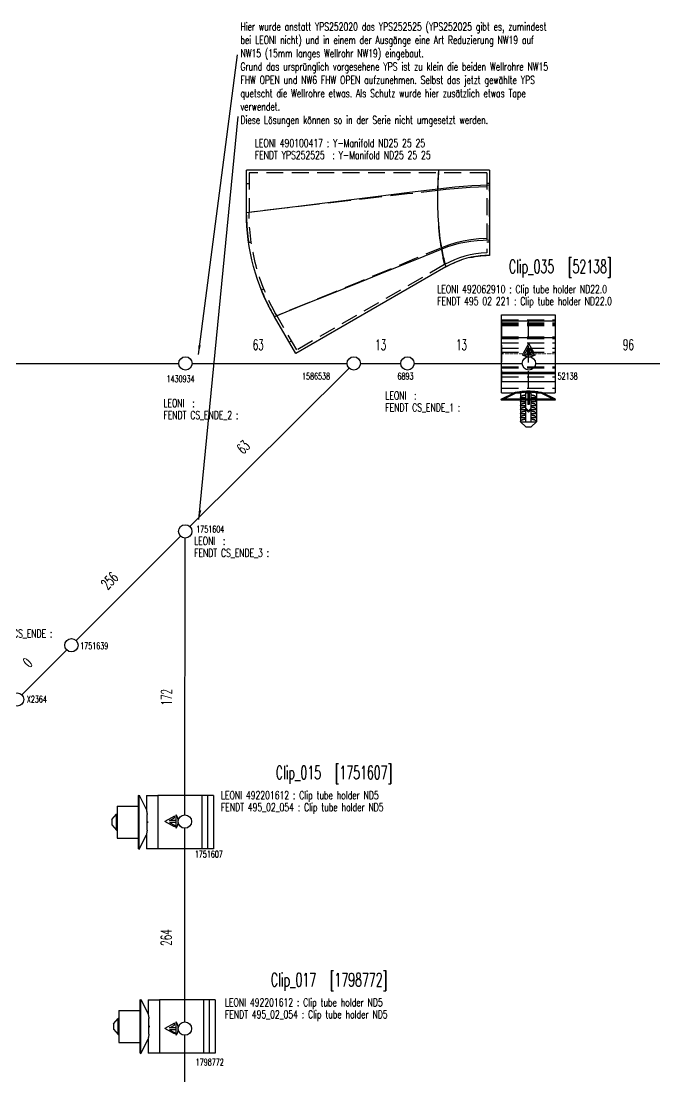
# Model space of a CAD drawing. Header units: millimetres. Extents: x -1 to 4489, y 0 to 1364.
# Drawn here: x 536.7 to 774.1, y 602.4 to 998.3 of the extents above; entities that cross this region are included whole.
import ezdxf

# ---------------------------------------------------------------- set-up
doc = ezdxf.new("R2010")
doc.units = ezdxf.units.MM
doc.linetypes.add('DOT', pattern=[0.25, 0, -0.25])
doc.linetypes.add('HIDDEN', pattern=[9.525, 6.35, -3.175])
for name, color, linetype in [('A_ACHSEN', 7, 'Continuous'), ('A_FLAECHEN', 7, 'Continuous'), ('DEFAULT_2', 8, 'HIDDEN'), ('Fendt Beschriftung', 1, 'Continuous')]:
    doc.layers.add(name, color=color, linetype=linetype)
doc.styles.add('HS-BUNDLE-DIMENSION', font='ROMANS.SHX', dxfattribs={"width": 0.6, "height": 4})
doc.styles.add('HS-COMP-DESCRIPTION', font='ROMANS.SHX', dxfattribs={"width": 0.6, "height": 5})
doc.styles.add('HS-INSULATION-LEGEND', font='ROMANS.SHX', dxfattribs={"width": 0.7, "height": 3})
doc.styles.add('HS-NODE', font='ROMANS.SHX', dxfattribs={"width": 0.7, "height": 2.5})
doc.styles.add('HS-PART-NO', font='ROMANS.SHX', dxfattribs={"width": 0.7, "height": 3})
doc.linetypes.add('NW_15_FHW_OPEN', pattern='A,0.0001,["=",Standard,S=0.4,R=0,X=0,Y=-0.2],-0.0001,["[]",Standard,S=0.3,R=0,X=-0.05,Y=-0.15],-0.2', length=0.2002)
doc.linetypes.add('NW_19_FHW_OPEN', pattern='A,0.0001,["=",Standard,S=0.4,R=0,X=0,Y=-0.2],-0.0001,["[]",Standard,S=0.3,R=0,X=-0.05,Y=-0.15],-0.2', length=0.2002)
doc.linetypes.add('NW_6_FHW_OPEN', pattern='A,0.0001,["=",Standard,S=0.4,R=0,X=0,Y=-0.2],-0.0001,["[]",Standard,S=0.3,R=0,X=-0.05,Y=-0.15],-0.2', length=0.2002)

# ---------------------------------------------------------------- blocks, each defined once
blk = doc.blocks.new('_FILLED')
at = {"color": 0, "linetype": 'ByBlock'}
blk.add_solid([(0, 0), (-1, 0.125), (-1, -0.125)], dxfattribs=at)
blk = doc.blocks.new('A$C55AF0C83')
at = {"color": 7, "linetype": 'Continuous'}
for p, q in [((18.45, 68.86), (10.45, 55)), ((74.74, 36.36), (18.45, 68.86)), ((76.24, 35.54), (74.74, 36.36)), ((77.77, 34.81), (76.24, 35.54)), ((79.35, 34.16), (77.77, 34.81)), ((80.95, 33.59), (79.35, 34.16)), ((82.58, 33.11), (80.95, 33.59)), ((84.24, 32.71), (82.58, 33.11)), ((85.91, 32.4), (84.24, 32.71)), ((87.6, 32.18), (85.91, 32.4)), ((89.3, 32.04), (87.6, 32.18)), ((91, 32), (89.3, 32.04)), ((91, 0), (91, 32)), ((0, 16), (0, 0)), ((91, 0), (0, 0))]:
    blk.add_line(p, q, dxfattribs=at)
at = {"color": 9, "linetype": 'Continuous'}
for p, q in [((21.18, 50.67), (10.45, 55)), ((31.8, 46.38), (21.18, 50.67)), ((42.31, 42.13), (31.8, 46.38)), ((52.73, 37.92), (42.31, 42.13)), ((63.04, 33.75), (52.73, 37.92)), ((74.65, 36), (74.5, 35.37)), ((74.74, 36.36), (74.65, 36)), ((73.24, 29.62), (63.04, 33.75)), ((73.72, 31.94), (73.56, 31.19)), ((73.87, 32.65), (73.72, 31.94)), ((74.02, 33.3), (73.87, 32.65)), ((74.16, 33.91), (74.02, 33.3)), ((74.29, 34.46), (74.16, 33.91)), ((74.4, 34.95), (74.29, 34.46)), ((74.5, 35.37), (74.4, 34.95)), ((73.4, 30.41), (73.24, 29.62)), ((75.3, 28.85), (73.24, 29.62)), ((73.56, 31.19), (73.4, 30.41)), ((77.42, 28.17), (75.3, 28.85)), ((79.6, 27.6), (77.42, 28.17)), ((81.83, 27.12), (79.6, 27.6)), ((84.09, 26.76), (81.83, 27.12)), ((86.38, 26.52), (84.09, 26.76)), ((88.69, 26.38), (86.38, 26.52)), ((91, 26.36), (88.69, 26.38)), ((12.25, 14.5), (0, 16)), ((24.37, 13.01), (12.25, 14.5)), ((36.38, 11.53), (24.37, 13.01)), ((48.28, 10.07), (36.38, 11.53)), ((60.06, 8.62), (48.28, 10.07)), ((71.71, 7.18), (60.06, 8.62)), ((74.88, 6.81), (71.71, 7.18)), ((71.71, 7.18), (71.75, 6.31)), ((71.75, 6.31), (71.78, 5.47)), ((71.78, 5.47), (71.81, 4.67)), ((71.81, 4.67), (71.84, 3.92)), ((78.06, 6.49), (74.88, 6.81)), ((81.25, 6.21), (78.06, 6.49)), ((84.46, 5.98), (81.25, 6.21)), ((87.72, 5.79), (84.46, 5.98)), ((91, 5.64), (87.72, 5.79)), ((71.84, 3.92), (71.87, 3.23)), ((71.87, 3.23), (71.9, 2.6)), ((71.9, 2.6), (71.92, 2.02)), ((71.92, 2.02), (71.95, 1.5)), ((71.95, 1.5), (71.98, 1.05)), ((71.98, 1.05), (72.01, 0.68)), ((72.01, 0.68), (72.04, 0.39)), ((72.04, 0.39), (72.06, 0.17)), ((72.06, 0.17), (72.09, 0.04)), ((72.09, 0.04), (72.11, 0))]:
    blk.add_line(p, q, dxfattribs=at)
at = {"color": 7, "linetype": 'Continuous'}
blk.add_arc((78, 16), 78, 150, 180, dxfattribs=at)
at = {"layer": 'A_FLAECHEN', "color": 9, "linetype": 'Continuous'}
for p, q in [((73.02, 28.42), (72.81, 27.16)), ((73.24, 29.62), (73.02, 28.42)), ((72.45, 24.47), (72.29, 23.09)), ((72.62, 25.84), (72.45, 24.47)), ((72.81, 27.16), (72.62, 25.84)), ((72.03, 20.22), (71.93, 18.75)), ((72.15, 21.67), (72.03, 20.22)), ((72.29, 23.09), (72.15, 21.67)), ((71.84, 17.26), (71.77, 15.77)), ((71.93, 18.75), (71.84, 17.26)), ((71.68, 12.81), (71.66, 11.34)), ((71.71, 14.29), (71.68, 12.81)), ((71.77, 15.77), (71.71, 14.29)), ((71.66, 11.34), (71.66, 9.91)), ((71.66, 9.91), (71.68, 8.52)), ((71.68, 8.52), (71.71, 7.18))]:
    blk.add_line(p, q, dxfattribs=at)
at = {"layer": 'A_FLAECHEN', "color": 8, "linetype": 'HIDDEN'}
blk.add_line((91, 27), (91, 5), dxfattribs=at)
at = {"layer": 'DEFAULT_2', "color": 8, "linetype": 'HIDDEN'}
for p, q in [((18.82, 67.49), (11.32, 54.5)), ((74.24, 35.49), (18.82, 67.49)), ((15.95, 64.53), (16.82, 64.03)), ((8.59, 51.58), (8.43, 51.26)), ((8.74, 51.88), (8.58, 51.57)), ((8.73, 51.86), (8.96, 52.3)), ((8.9, 52.18), (9.11, 52.58)), ((9.06, 52.49), (9.25, 52.85)), ((9.23, 52.81), (9.4, 53.13)), ((9.57, 53.44), (9.4, 53.12)), ((9.56, 53.41), (9.8, 53.85)), ((9.74, 53.75), (9.96, 54.15)), ((9.92, 54.06), (10.13, 54.44)), ((10.27, 54.69), (10.09, 54.37)), ((10.21, 54.59), (10.45, 55)), ((21.93, 50.31), (11.39, 54.62)), ((6.51, 47.2), (6.69, 47.59)), ((6.63, 47.47), (6.81, 47.88)), ((6.75, 47.75), (6.94, 48.17)), ((7.02, 48.34), (6.88, 48.04)), ((7.01, 48.32), (7.19, 48.71)), ((7.16, 48.64), (7.31, 48.98)), ((7.31, 48.98), (7.44, 49.25)), ((7.38, 49.11), (7.51, 49.39)), ((7.44, 49.25), (7.64, 49.66)), ((7.58, 49.53), (7.78, 49.95)), ((7.71, 49.82), (7.91, 50.23)), ((7.85, 50.1), (8.06, 50.52)), ((7.99, 50.39), (8.2, 50.82)), ((8.28, 50.98), (8.14, 50.68)), ((8.43, 51.28), (8.28, 50.96)), ((32.36, 46.03), (21.93, 50.31)), ((5.2, 44), (5.3, 44.27)), ((5.28, 44.22), (5.4, 44.53)), ((5.38, 44.46), (5.51, 44.79)), ((5.47, 44.71), (5.59, 45)), ((5.55, 44.9), (5.69, 45.23)), ((5.63, 45.08), (6.5, 44.58)), ((5.67, 45.2), (5.78, 45.48)), ((5.77, 45.43), (5.89, 45.74)), ((6.01, 46.01), (5.87, 45.69)), ((6, 46.01), (6.13, 46.31)), ((6.09, 46.21), (6.23, 46.55)), ((6.19, 46.44), (6.34, 46.8)), ((6.29, 46.68), (6.45, 47.05)), ((6.4, 46.94), (6.56, 47.32)), ((42.68, 41.77), (32.36, 46.03)), ((52.91, 37.54), (42.68, 41.77)), ((63.01, 33.33), (52.91, 37.54)), ((73.01, 29.15), (63.01, 33.33)), ((73.52, 31.98), (73.39, 31.31)), ((73.64, 32.59), (73.52, 31.98)), ((73.75, 33.16), (73.64, 32.59)), ((73.86, 33.69), (73.75, 33.16)), ((73.95, 34.15), (73.86, 33.69)), ((74.04, 34.55), (73.95, 34.15)), ((74.17, 35.15), (74.04, 34.55)), ((74.24, 35.49), (74.17, 35.15)), ((76.06, 34.51), (74.24, 35.49)), ((77.94, 33.65), (76.06, 34.51)), ((79.87, 32.9), (77.94, 33.65)), ((81.84, 32.28), (79.87, 32.9)), ((83.85, 31.77), (81.84, 32.28)), ((85.88, 31.39), (83.85, 31.77)), ((72.83, 28), (72.66, 26.79)), ((73.01, 29.15), (72.83, 28)), ((73.14, 29.89), (73.01, 29.15)), ((75.65, 28.15), (73.01, 29.15)), ((73.26, 30.61), (73.14, 29.89)), ((73.39, 31.31), (73.26, 30.61)), ((78.38, 27.31), (75.65, 28.15)), ((87.94, 31.14), (85.88, 31.39)), ((90, 31.01), (87.94, 31.14)), ((90, 1), (90, 31.01)), ((0.36, 23.47), (0.4, 23.91)), ((0.39, 23.78), (0.43, 24.2)), ((0.42, 24.08), (0.46, 24.48)), ((0.45, 24.37), (0.49, 24.75)), ((0.48, 24.65), (0.52, 25.01)), ((0.51, 24.91), (0.56, 25.36)), ((0.55, 25.27), (0.6, 25.69)), ((0.59, 25.61), (0.65, 26.03)), ((0.64, 25.97), (0.68, 26.28)), ((0.67, 26.23), (0.72, 26.58)), ((0.72, 26.55), (0.76, 26.86)), ((0.76, 26.85), (0.78, 27)), ((0.78, 27), (1.79, 27)), ((72.36, 24.21), (72.23, 22.89)), ((72.5, 25.52), (72.36, 24.21)), ((72.66, 26.79), (72.5, 25.52)), ((81.21, 26.64), (78.38, 27.31)), ((84.1, 26.14), (81.21, 26.64)), ((87.04, 25.83), (84.1, 26.14)), ((90, 25.71), (87.04, 25.83)), ((91, 27), (90, 27)), ((0.08, 19.56), (0.1, 19.88)), ((0.09, 19.73), (0.1, 20.04)), ((0.1, 19.89), (0.12, 20.36)), ((0.11, 20.21), (0.14, 20.67)), ((0.13, 20.53), (0.16, 20.98)), ((0.15, 20.84), (0.18, 21.28)), ((0.17, 21.15), (0.2, 21.58)), ((0.19, 21.45), (0.22, 21.88)), ((0.21, 21.75), (0.24, 22.16)), ((0.23, 22.04), (0.27, 22.45)), ((0.29, 22.69), (0.26, 22.33)), ((0.29, 22.68), (0.31, 22.96)), ((0.33, 23.14), (0.3, 22.8)), ((0.33, 23.13), (0.37, 23.6)), ((72.02, 20.15), (71.93, 18.74)), ((72.12, 21.53), (72.02, 20.15)), ((72.23, 22.89), (72.12, 21.53)), ((0.01, 16.94), (0, 16.63)), ((0, 16.63), (0, 16.31)), ((0, 16.32), (0, 16)), ((0.01, 17.26), (0.02, 17.72)), ((0.01, 16.94), (0.01, 17.41)), ((0.02, 17.89), (0.03, 18.33)), ((0.02, 17.57), (0.03, 18.03)), ((0.03, 18.23), (0.04, 18.64)), ((0.04, 18.57), (0.06, 18.95)), ((0.05, 18.9), (0.07, 19.25)), ((0.08, 19.56), (0.07, 19.23)), ((1, 1), (1, 15.93)), ((13.08, 14.45), (1, 15.88)), ((71.8, 15.89), (71.75, 14.47)), ((71.86, 17.32), (71.8, 15.89)), ((71.93, 18.74), (71.86, 17.32)), ((25.03, 13.04), (13.08, 14.45)), ((36.88, 11.66), (25.03, 13.04)), ((71.72, 13.06), (71.71, 11.66)), ((71.75, 14.47), (71.72, 13.06)), ((48.62, 10.31), (36.88, 11.66)), ((60.24, 8.98), (48.62, 10.31)), ((71.75, 7.67), (60.24, 8.98)), ((71.71, 11.66), (71.7, 10.28)), ((71.7, 10.28), (71.72, 8.95)), ((71.72, 8.95), (71.75, 7.67)), ((0, 5), (1, 5)), ((71.75, 7.67), (71.77, 6.87)), ((74.74, 7.35), (71.75, 7.67)), ((71.77, 6.87), (71.8, 6.09)), ((71.8, 6.09), (71.83, 5.35)), ((71.83, 5.35), (71.86, 4.66)), ((71.86, 4.66), (71.88, 4.01)), ((71.88, 4.01), (71.91, 3.42)), ((77.76, 7.07), (74.74, 7.35)), ((80.77, 6.83), (77.76, 7.07)), ((83.81, 6.62), (80.77, 6.83)), ((86.89, 6.46), (83.81, 6.62)), ((90, 6.32), (86.89, 6.46)), ((91, 5), (90, 5)), ((90, 1), (1, 1)), ((71.91, 3.42), (71.93, 2.88)), ((71.93, 2.88), (71.96, 2.4)), ((71.96, 2.4), (71.99, 1.99)), ((71.99, 1.99), (72.01, 1.64)), ((72.01, 1.64), (72.04, 1.36)), ((72.04, 1.36), (72.06, 1.16)), ((72.06, 1.16), (72.09, 1.04)), ((72.09, 1.04), (72.11, 1))]:
    blk.add_line(p, q, dxfattribs=at)
for centre, radius, start, end in [((78, 16), 77, 150, 180.0916), ((91, 64.52), 32.52, 240, 270)]:
    blk.add_arc(centre, radius, start, end, dxfattribs=at)
blk = doc.blocks.new('A$C6A760831')
at = {"color": 7, "linetype": 'Continuous'}
for p, q in [((0.13, 17), (0.13, 41.9)), ((0.13, 39.7), (20.13, 39.7)), ((20.13, 41.9), (20.13, 17)), ((0.13, 33.5), (20.13, 33.5)), ((0.13, 17), (20.13, 17)), ((7.13, 10), (7.13, 1.8)), ((7.15, 9.42), (7.13, 9.3)), ((9.13, 9.3), (7.13, 9.3)), ((7.15, 7.92), (7.13, 7.8)), ((7.19, 9.54), (7.15, 9.42)), ((7.19, 8.04), (7.15, 7.92)), ((7.26, 9.65), (7.19, 9.54)), ((7.26, 8.15), (7.19, 8.04)), ((7.36, 9.76), (7.26, 9.65)), ((7.36, 8.26), (7.26, 8.15)), ((7.47, 9.86), (7.36, 9.76)), ((7.47, 8.36), (7.36, 8.26)), ((7.61, 9.95), (7.47, 9.86)), ((7.61, 8.45), (7.47, 8.36)), ((7.71, 10), (7.61, 9.95)), ((7.77, 8.53), (7.61, 8.45)), ((7.94, 8.6), (7.77, 8.53)), ((8.12, 8.66), (7.94, 8.6)), ((8.31, 8.71), (8.12, 8.66)), ((8.51, 8.75), (8.31, 8.71)), ((8.72, 8.78), (8.51, 8.75)), ((8.92, 8.79), (8.72, 8.78)), ((9.13, 8.8), (8.92, 8.79)), ((9.13, 1.8), (9.13, 10)), ((9.88, 10), (9.88, 8.3)), ((10.38, 8.3), (9.88, 8.3)), ((10.38, 10), (10.38, 8.3)), ((11.13, 1.8), (11.13, 10)), ((13.13, 9.3), (11.13, 9.3)), ((11.34, 8.79), (11.13, 8.8)), ((11.55, 8.78), (11.34, 8.79)), ((11.76, 8.75), (11.55, 8.78)), ((11.95, 8.71), (11.76, 8.75)), ((12.15, 8.66), (11.95, 8.71)), ((12.33, 8.6), (12.15, 8.66)), ((12.5, 8.53), (12.33, 8.6)), ((12.66, 8.45), (12.5, 8.53)), ((12.66, 9.95), (12.56, 10)), ((12.79, 9.86), (12.66, 9.95)), ((12.79, 8.36), (12.66, 8.45)), ((12.91, 9.76), (12.79, 9.86)), ((12.91, 8.26), (12.79, 8.36)), ((13.01, 9.65), (12.91, 9.76)), ((13.01, 8.15), (12.91, 8.26)), ((13.08, 9.54), (13.01, 9.65)), ((13.08, 8.04), (13.01, 8.15)), ((13.12, 9.42), (13.08, 9.54)), ((13.12, 7.92), (13.08, 8.04)), ((13.13, 9.3), (13.12, 9.42)), ((13.13, 7.8), (13.12, 7.92)), ((13.13, 10), (13.13, 1.8)), ((9.13, 7.8), (7.13, 7.8)), ((7.15, 6.42), (7.13, 6.3)), ((9.13, 6.3), (7.13, 6.3)), ((7.15, 4.92), (7.13, 4.8)), ((9.13, 4.8), (7.13, 4.8)), ((7.19, 6.54), (7.15, 6.42)), ((7.19, 5.04), (7.15, 4.92)), ((7.26, 6.65), (7.19, 6.54)), ((7.26, 5.15), (7.19, 5.04)), ((7.36, 6.76), (7.26, 6.65)), ((7.36, 5.26), (7.26, 5.15)), ((7.47, 6.86), (7.36, 6.76)), ((7.47, 5.36), (7.36, 5.26)), ((7.61, 6.95), (7.47, 6.86)), ((7.61, 5.45), (7.47, 5.36)), ((7.77, 7.03), (7.61, 6.95)), ((7.77, 5.53), (7.61, 5.45)), ((7.77, 4.03), (7.61, 3.95)), ((7.94, 7.1), (7.77, 7.03)), ((7.94, 5.6), (7.77, 5.53)), ((7.94, 4.1), (7.77, 4.03)), ((8.12, 7.16), (7.94, 7.1)), ((8.12, 5.66), (7.94, 5.6)), ((8.12, 4.16), (7.94, 4.1)), ((8.31, 7.21), (8.12, 7.16)), ((8.31, 5.71), (8.12, 5.66)), ((8.31, 4.21), (8.12, 4.16)), ((8.51, 7.25), (8.31, 7.21)), ((8.51, 5.75), (8.31, 5.71)), ((8.51, 4.25), (8.31, 4.21)), ((8.72, 7.28), (8.51, 7.25)), ((8.72, 5.78), (8.51, 5.75)), ((8.72, 4.28), (8.51, 4.25)), ((8.92, 7.29), (8.72, 7.28)), ((8.92, 5.79), (8.72, 5.78)), ((8.92, 4.29), (8.72, 4.28)), ((9.13, 7.3), (8.92, 7.29)), ((9.13, 5.8), (8.92, 5.79)), ((9.13, 4.3), (8.92, 4.29)), ((9.13, 7), (10.13, 6)), ((10.13, 5.5), (9.13, 6.5)), ((10.13, 6), (11.13, 7)), ((11.13, 6.5), (10.13, 5.5)), ((13.13, 7.8), (11.13, 7.8)), ((11.34, 7.29), (11.13, 7.3)), ((13.13, 6.3), (11.13, 6.3)), ((11.34, 5.79), (11.13, 5.8)), ((13.13, 4.8), (11.13, 4.8)), ((11.34, 4.29), (11.13, 4.3)), ((11.55, 7.28), (11.34, 7.29)), ((11.55, 5.78), (11.34, 5.79)), ((11.55, 4.28), (11.34, 4.29)), ((11.76, 7.25), (11.55, 7.28)), ((11.76, 5.75), (11.55, 5.78)), ((11.76, 4.25), (11.55, 4.28)), ((11.95, 7.21), (11.76, 7.25)), ((11.95, 5.71), (11.76, 5.75)), ((11.95, 4.21), (11.76, 4.25)), ((12.15, 7.16), (11.95, 7.21)), ((12.15, 5.66), (11.95, 5.71)), ((12.15, 4.16), (11.95, 4.21)), ((12.33, 7.1), (12.15, 7.16)), ((12.33, 5.6), (12.15, 5.66)), ((12.33, 4.1), (12.15, 4.16)), ((12.5, 7.03), (12.33, 7.1)), ((12.5, 5.53), (12.33, 5.6)), ((12.5, 4.03), (12.33, 4.1)), ((12.66, 6.95), (12.5, 7.03)), ((12.66, 5.45), (12.5, 5.53)), ((12.66, 3.95), (12.5, 4.03)), ((12.79, 6.86), (12.66, 6.95)), ((12.79, 5.36), (12.66, 5.45)), ((12.91, 6.76), (12.79, 6.86)), ((12.91, 5.26), (12.79, 5.36)), ((13.01, 6.65), (12.91, 6.76)), ((13.01, 5.15), (12.91, 5.26)), ((13.08, 6.54), (13.01, 6.65)), ((13.08, 5.04), (13.01, 5.15)), ((13.12, 6.42), (13.08, 6.54)), ((13.12, 4.92), (13.08, 5.04)), ((13.13, 6.3), (13.12, 6.42)), ((13.13, 4.8), (13.12, 4.92)), ((7.15, 3.42), (7.13, 3.3)), ((9.13, 3.3), (7.13, 3.3)), ((7.15, 1.92), (7.13, 1.8)), ((7.13, 1.8), (13.13, 1.8)), ((7.19, 3.54), (7.15, 3.42)), ((7.19, 2.04), (7.15, 1.92)), ((7.26, 3.65), (7.19, 3.54)), ((7.26, 2.15), (7.19, 2.04)), ((7.36, 3.76), (7.26, 3.65)), ((7.36, 2.26), (7.26, 2.15)), ((7.47, 3.86), (7.36, 3.76)), ((7.47, 2.36), (7.36, 2.26)), ((7.61, 3.95), (7.47, 3.86)), ((7.61, 2.45), (7.47, 2.36)), ((7.77, 2.53), (7.61, 2.45)), ((7.94, 2.6), (7.77, 2.53)), ((8.12, 2.66), (7.94, 2.6)), ((8.31, 2.71), (8.12, 2.66)), ((8.51, 2.75), (8.31, 2.71)), ((8.72, 2.78), (8.51, 2.75)), ((8.92, 2.79), (8.72, 2.78)), ((9.13, 2.8), (8.92, 2.79)), ((13.13, 3.3), (11.13, 3.3)), ((11.34, 2.79), (11.13, 2.8)), ((11.55, 2.78), (11.34, 2.79)), ((11.76, 2.75), (11.55, 2.78)), ((11.95, 2.71), (11.76, 2.75)), ((12.15, 2.66), (11.95, 2.71)), ((12.33, 2.6), (12.15, 2.66)), ((12.5, 2.53), (12.33, 2.6)), ((12.66, 2.45), (12.5, 2.53)), ((12.79, 3.86), (12.66, 3.95)), ((12.79, 2.36), (12.66, 2.45)), ((12.91, 3.76), (12.79, 3.86)), ((12.91, 2.26), (12.79, 2.36)), ((13.01, 3.65), (12.91, 3.76)), ((13.01, 2.15), (12.91, 2.26)), ((13.08, 3.54), (13.01, 3.65)), ((13.08, 2.04), (13.01, 2.15)), ((13.12, 3.42), (13.08, 3.54)), ((13.12, 1.92), (13.08, 2.04)), ((13.13, 3.3), (13.12, 3.42)), ((13.13, 1.8), (13.12, 1.92))]:
    blk.add_line(p, q, dxfattribs=at)
at = {"color": 9, "linetype": 'Continuous'}
for p, q in [((0.13, 20.4), (20.13, 20.4)), ((0.13, 19.96), (20.13, 19.96))]:
    blk.add_line(p, q, dxfattribs=at)
at = {"layer": 'A_ACHSEN', "color": 7, "linetype": 'Continuous'}
for p, q in [((0.13, 41.9), (20.13, 41.9)), ((0.13, 12.7), (0.13, 17)), ((20.13, 17), (20.13, 12.7)), ((0, 10.27), (4.86, 12.7)), ((0.13, 12.7), (4.86, 12.7)), ((4.86, 12.7), (4.89, 12.7)), ((4.89, 12.7), (4.95, 12.72)), ((4.95, 12.72), (5.2, 12.77)), ((5.2, 12.77), (5.37, 12.8)), ((5.37, 12.8), (5.58, 12.84)), ((5.58, 12.84), (5.81, 12.88)), ((5.81, 12.88), (6.07, 12.93)), ((6.07, 12.93), (6.35, 12.97)), ((6.35, 12.97), (6.65, 13.02)), ((6.65, 13.02), (6.97, 13.07)), ((6.97, 13.07), (7.31, 13.11)), ((7.31, 13.11), (7.66, 13.15)), ((7.66, 13.15), (8.02, 13.19)), ((8.02, 13.19), (8.39, 13.22)), ((8.39, 13.22), (8.75, 13.24)), ((8.75, 13.24), (9.1, 13.26)), ((9.1, 13.26), (9.45, 13.28)), ((9.45, 13.28), (9.79, 13.28)), ((9.79, 13.28), (10.13, 13.29)), ((10.13, 13.29), (10.47, 13.28)), ((10.47, 13.28), (10.82, 13.28)), ((10.82, 13.28), (11.16, 13.26)), ((11.16, 13.26), (11.52, 13.24)), ((11.52, 13.24), (11.88, 13.22)), ((11.88, 13.22), (12.25, 13.19)), ((12.25, 13.19), (12.61, 13.15)), ((12.61, 13.15), (12.96, 13.11)), ((12.96, 13.11), (13.3, 13.07)), ((13.3, 13.07), (13.62, 13.02)), ((13.62, 13.02), (13.92, 12.97)), ((13.92, 12.97), (14.2, 12.93)), ((14.2, 12.93), (14.46, 12.88)), ((14.46, 12.88), (14.69, 12.84)), ((14.69, 12.84), (14.9, 12.8)), ((14.9, 12.8), (15.07, 12.77)), ((15.07, 12.77), (15.32, 12.72)), ((15.32, 12.72), (15.38, 12.7)), ((15.38, 12.7), (15.4, 12.7)), ((15.4, 12.7), (20.13, 12.7)), ((20.27, 10.27), (15.4, 12.7)), ((20.27, 10.27), (0, 10.27)), ((0.13, 10), (0, 10.27)), ((20.13, 10), (0.13, 10)), ((20.13, 10), (20.27, 10.27)), ((9.13, 0), (7.13, 1.8)), ((11.13, 0), (13.13, 1.8)), ((9.13, 0), (11.13, 0))]:
    blk.add_line(p, q, dxfattribs=at)
at = {"layer": 'A_ACHSEN', "color": 8, "linetype": 'HIDDEN'}
for p, q in [((0.13, 40.1), (20.13, 40.1)), ((0.13, 40.1), (0.13, 17)), ((20.13, 40.1), (20.13, 17)), ((0.13, 39), (20.13, 39)), ((0.13, 33.73), (20.13, 33.73)), ((0.13, 31.5), (20.13, 31.5)), ((0.13, 29.5), (20.13, 29.5)), ((0.13, 28), (20.13, 28)), ((0.13, 10), (5.53, 12.7)), ((4.89, 12.7), (4.86, 12.7)), ((4.95, 12.72), (4.89, 12.7)), ((5.2, 12.77), (5.06, 12.74)), ((5.37, 12.8), (5.2, 12.77)), ((5.58, 12.84), (5.37, 12.8)), ((5.53, 12.7), (7.13, 12.7)), ((5.55, 12.7), (5.53, 12.7)), ((5.55, 12.7), (5.59, 12.71)), ((5.59, 12.71), (5.55, 12.7)), ((5.81, 12.88), (5.58, 12.84)), ((5.74, 12.74), (5.59, 12.71)), ((5.66, 12.72), (5.83, 12.76)), ((6.07, 12.93), (5.81, 12.88)), ((5.83, 12.76), (6.03, 12.79)), ((6.03, 12.79), (6.25, 12.83)), ((6.35, 12.97), (6.07, 12.93)), ((6.49, 12.87), (6.25, 12.83)), ((6.37, 12.85), (6.49, 12.87)), ((6.74, 12.91), (6.49, 12.87)), ((6.61, 12.89), (6.49, 12.87)), ((6.61, 12.89), (6.74, 12.91)), ((6.65, 13.02), (6.65, 13.02)), ((6.87, 12.93), (6.74, 12.91)), ((6.74, 12.91), (6.87, 12.93)), ((7, 12.94), (6.87, 12.93)), ((6.87, 12.93), (7, 12.94)), ((7.31, 13.11), (6.97, 13.07)), ((6.97, 13.07), (6.97, 13.07)), ((7.14, 12.96), (7, 12.94)), ((7, 12.94), (7.14, 12.96)), ((7.13, 12.73), (7.14, 12.75)), ((7.14, 12.75), (7.13, 12.73)), ((7.13, 12.73), (7.13, 10.8)), ((7.28, 12.98), (7.14, 12.96)), ((7.14, 12.96), (7.28, 12.98)), ((7.14, 12.75), (7.17, 12.77)), ((7.17, 12.77), (7.14, 12.75)), ((7.17, 12.77), (7.22, 12.78)), ((7.22, 12.78), (7.17, 12.77)), ((7.22, 12.78), (7.28, 12.8)), ((7.28, 12.8), (7.22, 12.78)), ((7.43, 13), (7.28, 12.98)), ((7.28, 12.98), (7.43, 13)), ((7.28, 12.8), (7.36, 12.83)), ((7.36, 12.83), (7.28, 12.8)), ((7.36, 12.83), (7.45, 12.85)), ((7.45, 12.85), (7.36, 12.83)), ((12.84, 13), (7.43, 13)), ((7.45, 12.85), (7.57, 12.87)), ((7.57, 12.87), (7.45, 12.85)), ((7.57, 12.87), (7.69, 12.9)), ((7.69, 12.9), (7.57, 12.87)), ((8.02, 13.19), (7.66, 13.15)), ((7.69, 12.9), (7.83, 12.92)), ((7.83, 12.92), (7.69, 12.9)), ((7.83, 12.92), (7.98, 12.94)), ((7.98, 12.94), (7.83, 12.92)), ((7.98, 12.94), (8.14, 12.96)), ((8.14, 12.96), (7.98, 12.94)), ((8.39, 13.22), (8.02, 13.19)), ((8.14, 12.96), (8.31, 12.98)), ((8.31, 12.98), (8.14, 12.96)), ((8.31, 12.98), (8.48, 12.99)), ((8.48, 12.99), (8.31, 12.98)), ((8.75, 13.24), (8.39, 13.22)), ((8.48, 12.99), (8.67, 13)), ((8.67, 13), (8.48, 12.99)), ((9.1, 13.26), (8.75, 13.24)), ((9.45, 13.28), (9.1, 13.26)), ((9.13, 12.7), (9.13, 13)), ((9.13, 12.7), (9.88, 12.7)), ((9.79, 13.28), (9.45, 13.28)), ((10.13, 13.29), (9.79, 13.28)), ((9.88, 12.7), (9.88, 13)), ((10.47, 13.28), (10.13, 13.29)), ((10.38, 12.7), (10.38, 13)), ((10.38, 12.7), (11.13, 12.7)), ((10.82, 13.28), (10.47, 13.28)), ((11.16, 13.26), (10.82, 13.28)), ((11.13, 12.7), (11.13, 13)), ((11.52, 13.24), (11.16, 13.26)), ((11.88, 13.22), (11.52, 13.24)), ((11.78, 12.99), (11.6, 13)), ((11.6, 13), (11.78, 12.99)), ((11.96, 12.98), (11.78, 12.99)), ((11.78, 12.99), (11.96, 12.98)), ((12.25, 13.19), (11.88, 13.22)), ((12.13, 12.96), (11.96, 12.98)), ((11.96, 12.98), (12.13, 12.96)), ((12.29, 12.94), (12.13, 12.96)), ((12.13, 12.96), (12.29, 12.94)), ((12.61, 13.15), (12.25, 13.19)), ((12.44, 12.92), (12.29, 12.94)), ((12.29, 12.94), (12.44, 12.92)), ((12.58, 12.9), (12.44, 12.92)), ((12.44, 12.92), (12.58, 12.9)), ((12.7, 12.87), (12.58, 12.9)), ((12.58, 12.9), (12.7, 12.87)), ((12.96, 13.11), (12.61, 13.15)), ((12.81, 12.85), (12.7, 12.87)), ((12.7, 12.87), (12.81, 12.85)), ((12.91, 12.83), (12.81, 12.85)), ((12.81, 12.85), (12.91, 12.83)), ((12.99, 12.98), (12.84, 13)), ((12.84, 13), (12.99, 12.98)), ((12.99, 12.8), (12.91, 12.83)), ((12.91, 12.83), (12.99, 12.8)), ((13.3, 13.07), (12.96, 13.11)), ((13.13, 12.96), (12.99, 12.98)), ((12.99, 12.98), (13.13, 12.96)), ((13.05, 12.78), (12.99, 12.8)), ((12.99, 12.8), (13.05, 12.78)), ((13.1, 12.77), (13.05, 12.78)), ((13.05, 12.78), (13.1, 12.77)), ((13.12, 12.75), (13.1, 12.77)), ((13.1, 12.77), (13.12, 12.75)), ((13.13, 12.73), (13.12, 12.75)), ((13.12, 12.75), (13.13, 12.73)), ((13.27, 12.94), (13.13, 12.96)), ((13.13, 12.96), (13.27, 12.94)), ((13.13, 12.73), (13.13, 10.8)), ((13.13, 12.7), (14.73, 12.7)), ((13.27, 12.94), (13.4, 12.93)), ((13.62, 13.02), (13.3, 13.07)), ((13.53, 12.91), (13.4, 12.93)), ((13.4, 12.93), (13.53, 12.91)), ((13.78, 12.87), (13.53, 12.91)), ((13.66, 12.89), (13.53, 12.91)), ((13.92, 12.97), (13.62, 13.02)), ((13.66, 12.89), (13.78, 12.87)), ((14.01, 12.83), (13.78, 12.87)), ((13.9, 12.85), (14.02, 12.83)), ((14.24, 12.79), (14.01, 12.83)), ((14.13, 12.81), (14.24, 12.79)), ((14.2, 12.93), (14.2, 12.93)), ((14.24, 12.79), (14.44, 12.76)), ((14.61, 12.72), (14.44, 12.76)), ((14.69, 12.84), (14.46, 12.88)), ((14.46, 12.88), (14.46, 12.88)), ((14.68, 12.71), (14.53, 12.74)), ((14.61, 12.72), (14.68, 12.71)), ((14.68, 12.71), (14.72, 12.7)), ((14.9, 12.8), (14.69, 12.84)), ((14.73, 12.7), (14.72, 12.7)), ((20.13, 10), (14.73, 12.7)), ((15.07, 12.77), (14.9, 12.8)), ((15.32, 12.72), (15.21, 12.74)), ((15.38, 12.7), (15.32, 12.72)), ((15.4, 12.7), (15.38, 12.7))]:
    blk.add_line(p, q, dxfattribs=at)
at = {"layer": 'DEFAULT_2', "color": 8, "linetype": 'HIDDEN'}
for p, q in [((10.13, 14.5), (10.13, 40.1)), ((0.13, 38.57), (20.13, 38.57)), ((0.13, 38.29), (20.13, 38.29)), ((0.13, 37.91), (20.13, 37.91)), ((0.13, 33.13), (20.13, 33.13)), ((0.13, 22.42), (20.13, 22.42)), ((0.13, 22.1), (20.13, 22.1)), ((0.13, 18.7), (20.13, 18.7)), ((0.13, 14.5), (20.13, 14.5)), ((7.13, 12.73), (7.13, 10)), ((9.13, 10), (9.13, 13)), ((9.88, 13), (10.38, 13)), ((9.88, 13), (9.88, 10)), ((10.38, 13), (10.38, 10)), ((11.13, 10), (11.13, 13)), ((13.13, 12.73), (13.13, 10)), ((7.13, 10.8), (7.15, 10.92)), ((7.15, 10.92), (7.13, 10.8)), ((9.13, 10.8), (7.13, 10.8)), ((7.13, 9.3), (7.15, 9.42)), ((7.13, 7.8), (7.15, 7.92)), ((7.19, 11.04), (7.15, 10.92)), ((7.26, 11.15), (7.19, 11.04)), ((7.19, 11.04), (7.26, 11.15)), ((7.19, 9.54), (7.26, 9.65)), ((7.19, 8.04), (7.26, 8.15)), ((7.36, 11.26), (7.26, 11.15)), ((7.26, 11.15), (7.36, 11.26)), ((7.26, 9.65), (7.36, 9.76)), ((7.26, 8.15), (7.36, 8.26)), ((7.47, 11.36), (7.36, 11.26)), ((7.36, 11.26), (7.47, 11.36)), ((7.36, 9.76), (7.47, 9.86)), ((7.36, 8.26), (7.47, 8.36)), ((7.47, 11.36), (7.61, 11.45)), ((7.61, 11.45), (7.77, 11.53)), ((7.77, 11.53), (7.61, 11.45)), ((7.61, 9.95), (7.77, 10.03)), ((7.61, 8.45), (7.77, 8.53)), ((7.77, 10.03), (7.71, 10)), ((7.77, 11.53), (7.94, 11.6)), ((7.94, 11.6), (7.77, 11.53)), ((7.77, 10.03), (7.94, 10.1)), ((7.94, 10.1), (7.77, 10.03)), ((7.77, 8.53), (7.94, 8.6)), ((7.94, 11.6), (8.12, 11.66)), ((8.12, 11.66), (7.94, 11.6)), ((7.94, 10.1), (8.12, 10.16)), ((8.12, 10.16), (7.94, 10.1)), ((7.94, 8.6), (8.12, 8.66)), ((8.12, 11.66), (8.31, 11.71)), ((8.31, 11.71), (8.12, 11.66)), ((8.12, 10.16), (8.31, 10.21)), ((8.31, 10.21), (8.12, 10.16)), ((8.12, 8.66), (8.31, 8.71)), ((8.51, 11.75), (8.31, 11.71)), ((8.51, 10.25), (8.31, 10.21)), ((8.72, 11.78), (8.51, 11.75)), ((8.51, 11.75), (8.72, 11.78)), ((8.72, 10.28), (8.51, 10.25)), ((8.51, 10.25), (8.72, 10.28)), ((8.51, 8.75), (8.72, 8.78)), ((8.92, 11.79), (8.72, 11.78)), ((8.72, 11.78), (8.92, 11.79)), ((8.92, 10.29), (8.72, 10.28)), ((8.72, 10.28), (8.92, 10.29)), ((8.72, 8.78), (8.92, 8.79)), ((9.13, 11.8), (8.92, 11.79)), ((8.92, 11.79), (9.13, 11.8)), ((9.13, 10.3), (8.92, 10.29)), ((8.92, 10.29), (9.13, 10.3)), ((8.92, 8.79), (9.13, 8.8)), ((11.13, 11.8), (11.34, 11.79)), ((11.34, 11.79), (11.13, 11.8)), ((13.13, 10.8), (11.13, 10.8)), ((11.13, 10.3), (11.34, 10.29)), ((11.34, 10.29), (11.13, 10.3)), ((11.13, 8.8), (11.34, 8.79)), ((11.55, 11.78), (11.34, 11.79)), ((11.55, 10.28), (11.34, 10.29)), ((11.76, 11.75), (11.55, 11.78)), ((11.55, 11.78), (11.76, 11.75)), ((11.76, 10.25), (11.55, 10.28)), ((11.55, 10.28), (11.76, 10.25)), ((11.55, 8.78), (11.76, 8.75)), ((11.95, 11.71), (11.76, 11.75)), ((11.76, 11.75), (11.95, 11.71)), ((11.95, 10.21), (11.76, 10.25)), ((11.76, 10.25), (11.95, 10.21)), ((11.76, 8.75), (11.95, 8.71)), ((12.15, 11.66), (11.95, 11.71)), ((11.95, 11.71), (12.15, 11.66)), ((12.15, 10.16), (11.95, 10.21)), ((11.95, 10.21), (12.15, 10.16)), ((11.95, 8.71), (12.15, 8.66)), ((12.33, 11.6), (12.15, 11.66)), ((12.15, 11.66), (12.33, 11.6)), ((12.33, 10.1), (12.15, 10.16)), ((12.15, 10.16), (12.33, 10.1)), ((12.15, 8.66), (12.33, 8.6)), ((12.5, 11.53), (12.33, 11.6)), ((12.33, 11.6), (12.5, 11.53)), ((12.5, 10.03), (12.33, 10.1)), ((12.33, 10.1), (12.5, 10.03)), ((12.33, 8.6), (12.5, 8.53)), ((12.66, 11.45), (12.5, 11.53)), ((12.5, 11.53), (12.66, 11.45)), ((12.56, 10), (12.5, 10.03)), ((12.5, 10.03), (12.66, 9.95)), ((12.5, 8.53), (12.66, 8.45)), ((12.79, 11.36), (12.66, 11.45)), ((12.91, 11.26), (12.79, 11.36)), ((12.79, 11.36), (12.91, 11.26)), ((12.79, 9.86), (12.91, 9.76)), ((12.79, 8.36), (12.91, 8.26)), ((13.01, 11.15), (12.91, 11.26)), ((12.91, 11.26), (13.01, 11.15)), ((12.91, 9.76), (13.01, 9.65)), ((12.91, 8.26), (13.01, 8.15)), ((13.08, 11.04), (13.01, 11.15)), ((13.01, 11.15), (13.08, 11.04)), ((13.01, 9.65), (13.08, 9.54)), ((13.01, 8.15), (13.08, 8.04)), ((13.12, 10.92), (13.08, 11.04)), ((13.08, 11.04), (13.12, 10.92)), ((13.08, 9.54), (13.12, 9.42)), ((13.08, 8.04), (13.12, 7.92)), ((13.13, 10.8), (13.12, 10.92)), ((13.12, 10.92), (13.13, 10.8)), ((13.12, 9.42), (13.13, 9.3)), ((13.12, 7.92), (13.13, 7.8)), ((7.13, 6.3), (7.15, 6.42)), ((7.13, 4.8), (7.15, 4.92)), ((7.19, 6.54), (7.26, 6.65)), ((7.19, 5.04), (7.26, 5.15)), ((7.26, 6.65), (7.36, 6.76)), ((7.26, 5.15), (7.36, 5.26)), ((7.36, 6.76), (7.47, 6.86)), ((7.36, 5.26), (7.47, 5.36)), ((7.61, 6.95), (7.77, 7.03)), ((7.61, 5.45), (7.77, 5.53)), ((7.61, 3.95), (7.77, 4.03)), ((7.77, 7.03), (7.94, 7.1)), ((7.77, 5.53), (7.94, 5.6)), ((7.77, 4.03), (7.94, 4.1)), ((7.94, 7.1), (8.12, 7.16)), ((7.94, 5.6), (8.12, 5.66)), ((7.94, 4.1), (8.12, 4.16)), ((8.12, 7.16), (8.31, 7.21)), ((8.12, 5.66), (8.31, 5.71)), ((8.12, 4.16), (8.31, 4.21)), ((8.51, 7.25), (8.72, 7.28)), ((8.51, 5.75), (8.72, 5.78)), ((8.51, 4.25), (8.72, 4.28)), ((8.72, 7.28), (8.92, 7.29)), ((8.72, 5.78), (8.92, 5.79)), ((8.72, 4.28), (8.92, 4.29)), ((8.92, 7.29), (9.13, 7.3)), ((8.92, 5.79), (9.13, 5.8)), ((8.92, 4.29), (9.13, 4.3)), ((11.13, 7.3), (11.34, 7.29)), ((11.13, 5.8), (11.34, 5.79)), ((11.13, 4.3), (11.34, 4.29)), ((11.55, 7.28), (11.76, 7.25)), ((11.55, 5.78), (11.76, 5.75)), ((11.55, 4.28), (11.76, 4.25)), ((11.76, 7.25), (11.95, 7.21)), ((11.76, 5.75), (11.95, 5.71)), ((11.76, 4.25), (11.95, 4.21)), ((11.95, 7.21), (12.15, 7.16)), ((11.95, 5.71), (12.15, 5.66)), ((11.95, 4.21), (12.15, 4.16)), ((12.15, 7.16), (12.33, 7.1)), ((12.15, 5.66), (12.33, 5.6)), ((12.15, 4.16), (12.33, 4.1)), ((12.33, 7.1), (12.5, 7.03)), ((12.33, 5.6), (12.5, 5.53)), ((12.33, 4.1), (12.5, 4.03)), ((12.5, 7.03), (12.66, 6.95)), ((12.5, 5.53), (12.66, 5.45)), ((12.5, 4.03), (12.66, 3.95)), ((12.79, 6.86), (12.91, 6.76)), ((12.79, 5.36), (12.91, 5.26)), ((12.91, 6.76), (13.01, 6.65)), ((12.91, 5.26), (13.01, 5.15)), ((13.01, 6.65), (13.08, 6.54)), ((13.01, 5.15), (13.08, 5.04)), ((13.08, 6.54), (13.12, 6.42)), ((13.08, 5.04), (13.12, 4.92)), ((13.12, 6.42), (13.13, 6.3)), ((13.12, 4.92), (13.13, 4.8)), ((7.13, 3.3), (7.15, 3.42)), ((7.13, 1.8), (7.15, 1.92)), ((7.19, 3.54), (7.26, 3.65)), ((7.19, 2.04), (7.26, 2.15)), ((7.26, 3.65), (7.36, 3.76)), ((7.26, 2.15), (7.36, 2.26)), ((7.36, 3.76), (7.47, 3.86)), ((7.36, 2.26), (7.47, 2.36)), ((7.61, 2.45), (7.77, 2.53)), ((7.77, 2.53), (7.94, 2.6)), ((7.94, 2.6), (8.12, 2.66)), ((8.12, 2.66), (8.31, 2.71)), ((8.51, 2.75), (8.72, 2.78)), ((8.72, 2.78), (8.92, 2.79)), ((8.92, 2.79), (9.13, 2.8)), ((11.13, 2.8), (11.34, 2.79)), ((11.55, 2.78), (11.76, 2.75)), ((11.76, 2.75), (11.95, 2.71)), ((11.95, 2.71), (12.15, 2.66)), ((12.15, 2.66), (12.33, 2.6)), ((12.33, 2.6), (12.5, 2.53)), ((12.5, 2.53), (12.66, 2.45)), ((12.79, 3.86), (12.91, 3.76)), ((12.79, 2.36), (12.91, 2.26)), ((12.91, 3.76), (13.01, 3.65)), ((12.91, 2.26), (13.01, 2.15)), ((13.01, 3.65), (13.08, 3.54)), ((13.01, 2.15), (13.08, 2.04)), ((13.08, 3.54), (13.12, 3.42)), ((13.08, 2.04), (13.12, 1.92)), ((13.12, 3.42), (13.13, 3.3)), ((13.12, 1.92), (13.13, 1.8))]:
    blk.add_line(p, q, dxfattribs=at)
at = {"layer": 'DEFAULT_2', "color": 8, "linetype": 'DOT'}
blk.add_line((20.13, 27.3), (0.13, 27.3), dxfattribs=at)
blk = doc.blocks.new('A$C2E6414D2')
at = {"linetype": 'Continuous'}
for p, q in [((7.13, 36.28), (13.13, 36.28)), ((7.13, 36.28), (7.15, 36.16)), ((7.13, 36.08), (7.13, 36.28)), ((7.15, 36.16), (7.18, 36.08)), ((9.13, 36.28), (9.13, 36.08)), ((11.13, 36.28), (11.13, 36.08)), ((13.09, 36.08), (13.12, 36.16)), ((13.12, 36.16), (13.13, 36.28)), ((13.13, 36.08), (13.13, 36.28)), ((0.13, 0), (0.13, 20.8)), ((20.13, 20.8), (0.13, 20.8)), ((20.13, 0), (20.13, 20.8)), ((20.13, 4.3), (0.13, 4.3)), ((20.13, 2.2), (0.13, 2.2))]:
    blk.add_line(p, q, dxfattribs=at)
at = {"layer": 'A_ACHSEN', "linetype": 'Continuous'}
for p, q in [((9.13, 38.08), (7.13, 36.28)), ((11.13, 38.08), (9.13, 38.08)), ((11.13, 38.08), (13.13, 36.28)), ((0.13, 28.08), (0, 27.81)), ((0, 27.81), (20.27, 27.81)), ((0, 27.81), (5.42, 25.1)), ((0.13, 28.08), (20.13, 28.08)), ((20.27, 27.81), (14.84, 25.1)), ((20.13, 28.08), (20.27, 27.81)), ((0.13, 20.8), (0.13, 25.1)), ((5.42, 25.1), (0.13, 25.1)), ((5.44, 25.1), (5.42, 25.1)), ((5.47, 25.09), (5.44, 25.1)), ((5.65, 25.05), (5.47, 25.09)), ((5.81, 25.02), (5.65, 25.05)), ((5.98, 24.99), (5.81, 25.02)), ((6.15, 24.95), (5.98, 24.99)), ((6.33, 24.92), (6.15, 24.95)), ((6.51, 24.89), (6.33, 24.92)), ((6.7, 24.86), (6.51, 24.89)), ((6.89, 24.83), (6.7, 24.86)), ((7.09, 24.8), (6.89, 24.83)), ((7.19, 24.78), (7.09, 24.8)), ((7.19, 24.78), (13.07, 24.78)), ((9.88, 24.7), (9.88, 24.78)), ((10.38, 24.7), (9.88, 24.7)), ((10.38, 24.7), (10.38, 24.78)), ((13.18, 24.8), (13.07, 24.78)), ((13.38, 24.83), (13.18, 24.8)), ((13.57, 24.86), (13.38, 24.83)), ((13.76, 24.89), (13.57, 24.86)), ((13.94, 24.92), (13.76, 24.89)), ((14.12, 24.95), (13.94, 24.92)), ((14.29, 24.99), (14.12, 24.95)), ((14.46, 25.02), (14.29, 24.99)), ((14.62, 25.05), (14.46, 25.02)), ((14.8, 25.09), (14.62, 25.05)), ((14.83, 25.1), (14.8, 25.09)), ((14.84, 25.1), (14.83, 25.1)), ((20.13, 25.1), (14.84, 25.1)), ((20.13, 25.1), (20.13, 20.8)), ((20.13, 0), (0.13, 0))]:
    blk.add_line(p, q, dxfattribs=at)
at = {"layer": 'A_FLAECHEN', "linetype": 'Continuous'}
for p, q in [((16.13, 36.08), (4.13, 36.08)), ((4.13, 36.08), (4.13, 28.08)), ((16.13, 36.08), (16.13, 28.08))]:
    blk.add_line(p, q, dxfattribs=at)

msp = doc.modelspace()

# ---------------------------------------------------------------- linework, layer by layer
at = {"color": 5, "linetype": 'Continuous'}
for points in [[(726.54, 873.21), (726.54, 875.71), (725.54, 873.83), (724.92, 873.83), (726.92, 877.46)], [(727.29, 873.21), (727.29, 875.71), (728.29, 873.83), (728.92, 873.83), (726.92, 877.46)], [(724.42, 873.21), (729.42, 873.21)], [(594.81, 698.54), (592.31, 698.54), (594.18, 699.54), (594.18, 700.17), (590.56, 698.17)], [(594.81, 697.79), (592.31, 697.79), (594.18, 696.79), (594.18, 696.17), (590.56, 698.17)], [(594.81, 695.67), (594.81, 700.67)], [(594.81, 620.87), (592.31, 620.87), (594.18, 621.87), (594.18, 622.5), (590.56, 620.5)], [(594.81, 618), (594.81, 623)], [(594.81, 620.12), (592.31, 620.12), (594.18, 619.12), (594.18, 618.5), (590.56, 620.5)]]:
    msp.add_lwpolyline(points, dxfattribs=at)
at = {"color": 7, "linetype": 'NW_15_FHW_OPEN', "ltscale": 8}
for points in [[(480.18, 869.96), (595.75, 869.96)], [(598.06, 700.67), (598.17, 804.48)], [(598.06, 623), (598.06, 695.67)], [(598.06, 523.63), (598.06, 618)]]:
    msp.add_lwpolyline(points, dxfattribs=at)
at = {"color": 7, "ltscale": 8}
for points in [[(599.94, 808.74), (659.54, 868.19)], [(600.75, 869.96), (658.81, 869.96)], [(663.81, 869.96), (678.93, 869.96)], [(536.96, 745.69), (553.76, 762.49)]]:
    msp.add_lwpolyline(points, dxfattribs=at)
at = {"color": 7, "linetype": 'NW_19_FHW_OPEN', "ltscale": 8}
for points in [[(683.93, 869.96), (724.42, 869.96)], [(729.42, 869.96), (812.5, 869.96)]]:
    msp.add_lwpolyline(points, dxfattribs=at)
at = {"color": 7, "linetype": 'NW_6_FHW_OPEN', "ltscale": 8}
msp.add_lwpolyline([(557.29, 766.03), (596.4, 805.21)], dxfattribs=at)
at = {"color": 7, "linetype": 'Continuous'}
for centre in [(598.25, 869.96), (661.31, 869.96), (681.43, 869.96), (726.92, 869.96), (598.17, 806.98), (555.53, 764.26), (535.19, 743.92), (598.06, 698.17), (598.06, 620.5)]:
    msp.add_circle(centre, 2.5, dxfattribs=at)
at = {"color": 5, "linetype": 'Continuous'}
for centre, start, end in [((726.92, 877), 236.6015, 303.3985), ((591.02, 698.17), 326.6015, 33.3985), ((591.02, 620.5), 326.6015, 33.3985)]:
    msp.add_arc(centre, 4.54, start, end, dxfattribs=at)
at = {"layer": 'Fendt Beschriftung'}
for p, q in [((603.12, 873.25), (617.77, 985.71)), ((603.3, 811.46), (617.95, 962.51))]:
    msp.add_line(p, q, dxfattribs=at)

# ---------------------------------------------------------------- block references
at = {"xscale": -1, "rotation": 180}
msp.add_blockref('A$C55AF0C83', (621.12, 942.47), dxfattribs=at)
msp.add_blockref('A$C6A760831', (716.6, 846.21))
at = {"rotation": 90}
for p in [(608.71, 687.76), (609.35, 611.19)]:
    msp.add_blockref('A$C2E6414D2', p, dxfattribs=at)
at = {"layer": 'Fendt Beschriftung', "linetype": 'Continuous', "yscale": 3.5, "zscale": 3.5}
for p, xscale, rotation in [((603.12, 873.25), 3.499999999999957, 262.7565373641424), ((603.3, 811.46), 3.500000000000014, 262.7565373641426)]:
    msp.add_blockref('_FILLED', p, dxfattribs=dict(at, xscale=xscale, rotation=rotation))

# ---------------------------------------------------------------- texts
at = {"color": 200, "linetype": 'Continuous', "style": 'HS-PART-NO', "width": 0.7}
for s, p in [('LEONI 490100417 : Y-Manifold ND25 25 25', (624.24, 951.08)), ('FENDT YPS252525  : Y-Manifold ND25 25 25', (624.24, 946.58)), ('LEONI 492062910 : Clip tube holder ND22.0', (692.58, 896.29)), ('FENDT 495 02 221 : Clip tube holder ND22.0', (692.58, 891.79)), ('LEONI  :', (673.13, 856.4)), ('LEONI  :', (590, 853.58)), ('FENDT CS_ENDE_2 :', (590, 849.08)), ('FENDT CS_ENDE_1 :', (673.13, 851.9)), ('LEONI  :', (601.51, 801.88)), ('FENDT CS_ENDE_3 :', (601.51, 797.38)), ('FENDT CS_ENDE :', (523.58, 767.15)), ('LEONI 492201612 : Clip tube holder ND5', (611.55, 706.53)), ('FENDT 495_02_054 : Clip tube holder ND5', (611.55, 702.03)), ('LEONI 492201612 : Clip tube holder ND5', (613.05, 628.86)), ('FENDT 495_02_054 : Clip tube holder ND5', (613.05, 624.36))]:
    msp.add_text(s, height=3, dxfattribs=at).set_placement(p)
at = {"color": 42, "linetype": 'Continuous', "style": 'HS-COMP-DESCRIPTION', "width": 0.6}
for s, p in [('Clip_035', (719.43, 903.79)), ('Clip_015', (632.1, 714.03)), ('Clip_017', (630.25, 636.36))]:
    msp.add_text(s, height=5, dxfattribs=at).set_placement(p)
at = {"color": 5, "linetype": 'Continuous'}
for s, height, style, width, p in [(' [52138]', 5, 'HS-COMP-DESCRIPTION', 0.6, (739.43, 903.79)), ('1430934', 2.5, 'HS-NODE', 0.7, (591.17, 862.89)), ('1586538', 2.5, 'HS-NODE', 0.7, (641.96, 863.91)), ('6893', 2.5, 'HS-NODE', 0.7, (677.71, 863.91)), ('52138', 2.5, 'HS-NODE', 0.7, (737.7, 863.91)), ('1751604', 2.5, 'HS-NODE', 0.7, (602.31, 806.51)), ('1751639', 2.5, 'HS-NODE', 0.7, (558.84, 762.76)), ('X2364', 2.5, 'HS-NODE', 0.7, (538.84, 742.76)), (' [1751607]', 5, 'HS-COMP-DESCRIPTION', 0.6, (652.1, 714.03)), ('1751607', 2.5, 'HS-NODE', 0.7, (601.77, 684.67)), (' [1798772]', 5, 'HS-COMP-DESCRIPTION', 0.6, (650.25, 636.36)), ('1798772', 2.5, 'HS-NODE', 0.7, (602.11, 606.71))]:
    msp.add_text(s, height=height, dxfattribs=dict(at, style=style, width=width)).set_placement(p)
at = {"color": 1, "linetype": 'Continuous', "ltscale": 8, "style": 'HS-BUNDLE-DIMENSION', "width": 0.6}
for s, rotation, p in [('63', 359.9966, (623.48, 874.96)), ('63', 44.9271, (619.9, 835.71)), ('256', 45.0504, (569.05, 784.88)), ('0', 45, (539.79, 755.59)), ('172', 89.94, (593.1, 741.7)), ('264', 90, (593.06, 651.57))]:
    msp.add_text(s, height=4, rotation=rotation, dxfattribs=at).set_placement(p)
for s, p in [('13', (669.36, 874.96)), ('13', (699.63, 874.96)), ('96', (762.15, 874.96))]:
    msp.add_text(s, height=4, dxfattribs=at).set_placement(p)
at = {"layer": 'Fendt Beschriftung', "insert": (618.86, 997.73), "char_height": 3, "width": 127.4181, "attachment_point": 1, "style": 'HS-INSULATION-LEGEND'}
msp.add_mtext('Hier wurde anstatt YPS252020 das YPS252525 (YPS252025 gibt es, zumindest bei LEONI nicht) und in einem der Ausgänge eine Art Reduzierung NW19 auf NW15 (15mm langes Wellrohr NW19) eingebaut.\\PGrund das ursprünglich vorgesehene YPS ist zu klein die beiden Wellrohre NW15 FHW OPEN und NW6 FHW OPEN aufzunehmen. Selbst das jetzt gewählte YPS quetscht die Wellrohre etwas. Als Schutz wurde hier zusätzlich etwas Tape verwendet.\\PDiese Lösungen können so in der Serie nicht umgesetzt werden.', dxfattribs=at)

doc.saveas('drawing.dxf')
